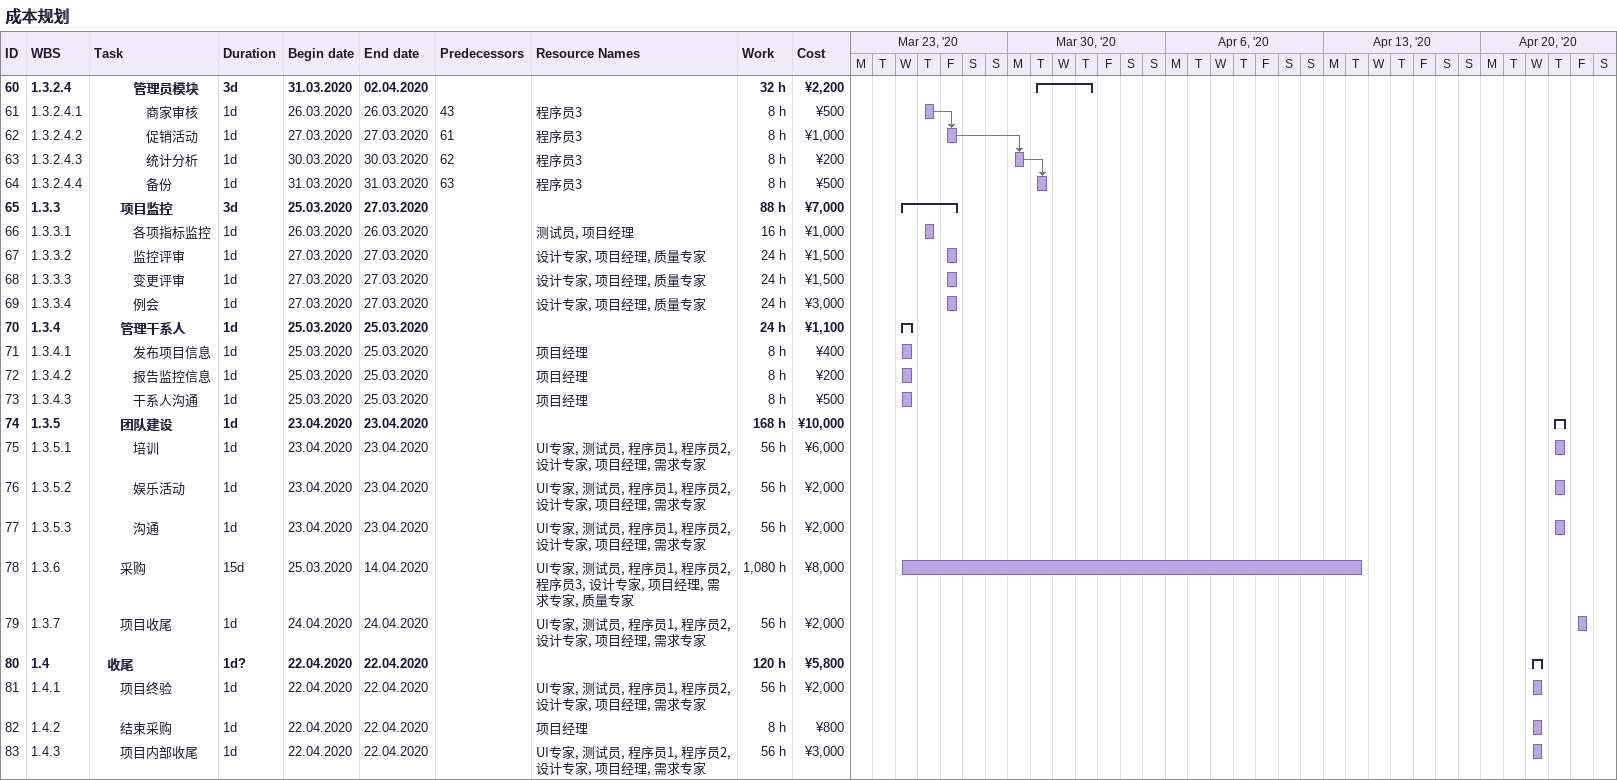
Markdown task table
成本规划

| ID | WBS | Task | Duration | Start | Finish | Predecessors | Resources | Work (h) | Cost (¥) |
|---|---|---|---|---|---|---|---|---|---|
| 60 | 1.3.2.4 | **管理员模块** | 3d | 2020-03-31 | 2020-04-02 |  |  | 32 | 2200 |
| 61 | 1.3.2.4.1 | 商家审核 | 1d | 2020-03-26 | 2020-03-26 | 43 | 程序员3 | 8 | 500 |
| 62 | 1.3.2.4.2 | 促销活动 | 1d | 2020-03-27 | 2020-03-27 | 61 | 程序员3 | 8 | 1000 |
| 63 | 1.3.2.4.3 | 统计分析 | 1d | 2020-03-30 | 2020-03-30 | 62 | 程序员3 | 8 | 200 |
| 64 | 1.3.2.4.4 | 备份 | 1d | 2020-03-31 | 2020-03-31 | 63 | 程序员3 | 8 | 500 |
| 65 | 1.3.3 | **项目监控** | 3d | 2020-03-25 | 2020-03-27 |  |  | 88 | 7000 |
| 66 | 1.3.3.1 | 各项指标监控 | 1d | 2020-03-26 | 2020-03-26 |  | 测试员, 项目经理 | 16 | 1000 |
| 67 | 1.3.3.2 | 监控评审 | 1d | 2020-03-27 | 2020-03-27 |  | 设计专家, 项目经理, 质量专家 | 24 | 1500 |
| 68 | 1.3.3.3 | 变更评审 | 1d | 2020-03-27 | 2020-03-27 |  | 设计专家, 项目经理, 质量专家 | 24 | 1500 |
| 69 | 1.3.3.4 | 例会 | 1d | 2020-03-27 | 2020-03-27 |  | 设计专家, 项目经理, 质量专家 | 24 | 3000 |
| 70 | 1.3.4 | **管理干系人** | 1d | 2020-03-25 | 2020-03-25 |  |  | 24 | 1100 |
| 71 | 1.3.4.1 | 发布项目信息 | 1d | 2020-03-25 | 2020-03-25 |  | 项目经理 | 8 | 400 |
| 72 | 1.3.4.2 | 报告监控信息 | 1d | 2020-03-25 | 2020-03-25 |  | 项目经理 | 8 | 200 |
| 73 | 1.3.4.3 | 干系人沟通 | 1d | 2020-03-25 | 2020-03-25 |  | 项目经理 | 8 | 500 |
| 74 | 1.3.5 | **团队建设** | 1d | 2020-04-23 | 2020-04-23 |  |  | 168 | 10000 |
| 75 | 1.3.5.1 | 培训 | 1d | 2020-04-23 | 2020-04-23 |  | UI专家, 测试员, 程序员1, 程序员2, 设计专家, 项目经理, 需求专家 | 56 | 6000 |
| 76 | 1.3.5.2 | 娱乐活动 | 1d | 2020-04-23 | 2020-04-23 |  | UI专家, 测试员, 程序员1, 程序员2, 设计专家, 项目经理, 需求专家 | 56 | 2000 |
| 77 | 1.3.5.3 | 沟通 | 1d | 2020-04-23 | 2020-04-23 |  | UI专家, 测试员, 程序员1, 程序员2, 设计专家, 项目经理, 需求专家 | 56 | 2000 |
| 78 | 1.3.6 | 采购 | 15d | 2020-03-25 | 2020-04-14 |  | UI专家, 测试员, 程序员1, 程序员2, 程序员3, 设计专家, 项目经理, 需求专家, 质量专家 | 1080 | 8000 |
| 79 | 1.3.7 | 项目收尾 | 1d | 2020-04-24 | 2020-04-24 |  | UI专家, 测试员, 程序员1, 程序员2, 设计专家, 项目经理, 需求专家 | 56 | 2000 |
| 80 | 1.4 | **收尾** | 1d? | 2020-04-22 | 2020-04-22 |  |  | 120 | 5800 |
| 81 | 1.4.1 | 项目终验 | 1d | 2020-04-22 | 2020-04-22 |  | UI专家, 测试员, 程序员1, 程序员2, 设计专家, 项目经理, 需求专家 | 56 | 2000 |
| 82 | 1.4.2 | 结束采购 | 1d | 2020-04-22 | 2020-04-22 |  | 项目经理 | 8 | 800 |
| 83 | 1.4.3 | 项目内部收尾 | 1d | 2020-04-22 | 2020-04-22 |  | UI专家, 测试员, 程序员1, 程序员2, 设计专家, 项目经理, 需求专家 | 56 | 3000 |
